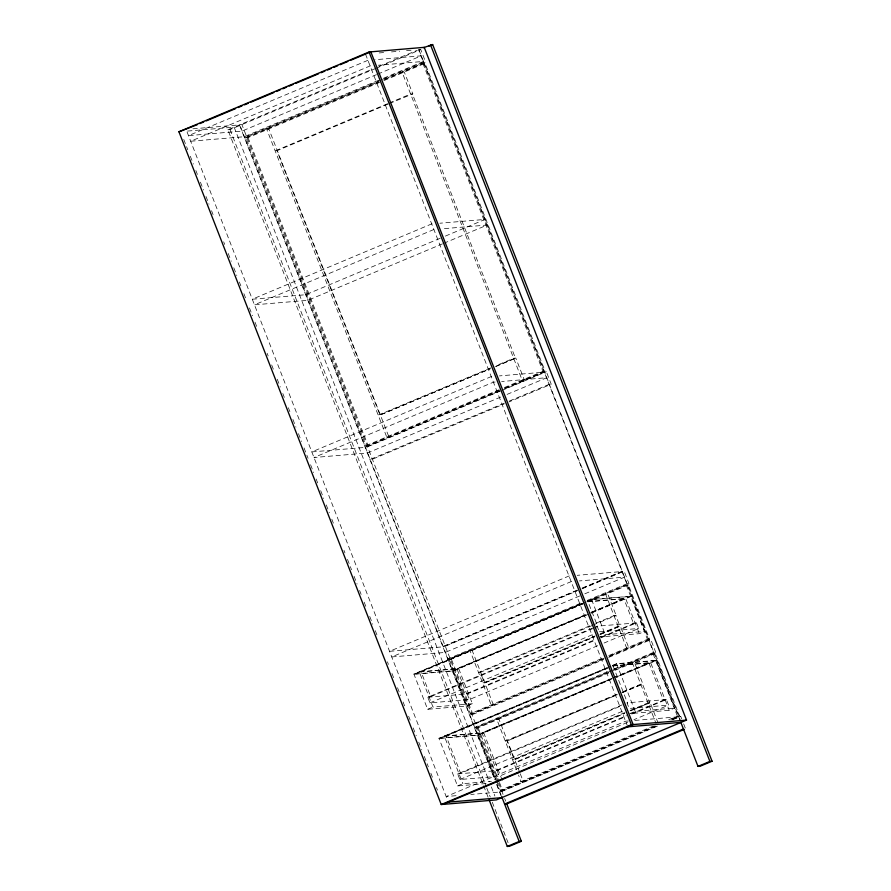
<?xml version="1.0" encoding="UTF-8"?>
<svg xmlns="http://www.w3.org/2000/svg" width="891" height="891" viewBox="0 0 891 891"><rect width="100%" height="100%" fill="white"/><g stroke="black" fill="none" stroke-linecap="round" stroke-linejoin="round"><path stroke-width="0.67" stroke-dasharray="4.46 3.34" d="M367.916 60.31L188.491 135.621L241.884 131.133L376.459 74.655M488.09 797.2L227.873 129.774L372.605 69.019M378.987 66.335L417.311 50.252M227.873 129.774L230.034 129.585L374.766 68.841M376.047 68.306L420.752 49.54L425.608 62.002L384.734 79.154M377.739 74.12L421.309 55.832L374.766 59.742M378.642 80.268L244.067 136.746L190.685 141.235L370.11 65.923L372.839 65.689M383.765 78.107L423.503 61.434L378.319 65.232M381.292 79.878L244.613 137.247L246.785 137.058L378.352 81.838M382.573 79.344L423.448 62.181L425.608 62.002M498.76 390.626L368.061 445.489L365.9 445.667L245.871 137.804L379.12 81.872M384.233 79.733L422.913 63.495L425.085 63.306L545.114 371.168L505.152 387.941M245.871 137.804L248.032 137.626L382.562 81.159M383.843 80.624L425.085 63.306M387.63 103.69L275.163 150.891L277.335 150.713M388.899 103.156L410.628 94.034L412.8 93.856L404.291 72.037L402.119 72.216L522.148 380.078L524.32 379.9L515.811 358.093L513.65 358.271L495.764 365.778M388.12 104.08L276.945 150.746L379.967 414.983L489.861 368.852M389.4 103.534L412.8 93.856M433.884 229.51L254.458 304.822L307.852 300.334L442.426 243.856M440.232 238.242L305.669 294.732L252.276 299.22L431.701 223.908L434.44 223.674M445.366 236.093L485.094 219.42L439.92 223.218M443.707 243.321L487.277 225.022L442.103 228.82M490.651 367.927L378.185 415.128L380.357 414.95L490.262 368.818M496.254 366.168L515.421 358.126L412.399 93.889M495.374 366.669L515.811 358.093M365.9 445.667L499.149 389.735M504.261 387.596L542.953 371.358L545.114 371.168M499.495 390.681L365.377 446.981L367.538 446.792L500.386 391.038M504.607 388.532L544.201 371.915L546.372 371.736L551.228 384.199L509.073 401.886M499.762 390.926L365.199 447.416L311.805 451.904L491.231 376.592L493.97 376.358M504.896 388.777L544.624 372.104L499.439 375.902M501.666 390.503L546.372 371.736M500.675 397.074L367.382 453.018L313.988 457.506L493.414 382.194L496.153 381.972M507.079 394.39L546.807 377.706L501.633 381.504M504.351 403.144L370.233 459.444L372.393 459.255L503.972 404.035M509.463 400.995L549.068 384.377L551.228 384.199M577.245 590.109L443.128 646.398L445.288 646.22L576.856 590.989M582.358 587.96L621.951 571.343L624.123 571.153L628.979 583.616L586.835 601.314M577.513 590.354L442.95 646.833L389.556 651.321L568.981 576.009L571.721 575.786M582.647 588.205L622.375 571.521L577.201 575.319M581.968 588.851L624.123 571.153M579.707 595.968L445.132 652.446L391.739 656.934L571.164 581.623L573.904 581.389M584.83 593.807L624.558 577.134L579.384 580.932M580.832 603.107L447.984 658.861L450.155 658.683L581.723 603.463M587.214 600.423L626.818 583.805L628.979 583.616M472.386 703.734L432.981 707.042L419.26 671.836L458.665 668.528L472.386 703.734L467.04 705.984L427.635 709.292L413.914 674.075L581.11 603.898M587.28 601.314L591.557 599.52L630.962 596.202L644.683 631.418L639.337 633.657L599.933 636.976L605.279 634.726L644.683 631.418M585.008 602.483L413.981 674.264L453.385 670.956L589.998 613.609M587.347 601.503L626.284 585.109L628.456 584.93L649.595 639.148L609.633 655.921M582.881 603.753L421.031 671.691L430.754 696.617L592.604 628.678M421.109 671.87L582.959 603.942M588.494 601.703L628.456 584.93M585.61 614.645L456.894 668.673L466.606 693.599L468.376 693.454M591.98 611.972L623.834 598.596L633.557 623.522L635.328 623.377M456.96 668.863L585.677 614.835M590.778 612.696L623.912 598.785M413.914 674.075L453.319 670.767L586.1 615.035M591.201 612.897L630.962 596.202M591.279 613.075L631.028 596.391L591.624 599.699M589.719 625.838L478.534 672.505L480.706 672.326M596.112 623.165L613.999 615.648L616.171 615.469L607.662 593.662L605.49 593.84L626.629 648.058L628.801 647.88L620.292 626.061L618.131 626.25L600.233 633.757M591.88 625.66L480.316 672.36L484.437 682.952L594.342 636.82M592.771 625.159L616.171 615.469M597.661 645.719L469.379 699.558L429.974 702.865L427.791 697.263L592.103 628.289M593.874 628.144L597.705 626.54L588.049 601.804M429.974 702.865L594.174 633.958M595.121 635.907L482.666 683.107L484.838 682.918L594.743 636.787M600.734 634.147L619.902 626.095L615.77 615.503M599.855 634.648L620.292 626.061M427.635 709.292L432.981 707.042M466.606 693.599L595.322 639.571M601.692 636.898L633.557 623.522M427.791 697.263L467.196 693.955L595.823 639.961M600.924 637.822L636.519 622.876L638.702 628.489L604.076 643.024M603.24 658.605L472.542 713.457L451.403 659.24L449.242 659.429L470.381 713.646L603.63 657.714M608.742 655.564L647.423 639.326L649.595 639.148M603.975 658.661L469.847 714.95L472.018 714.771L603.586 659.552M609.088 656.511L648.681 639.894L650.853 639.705L655.709 652.167L613.554 669.865M608.698 657.402L650.853 639.705M486.063 783.545L457.529 785.94L438.94 738.271L609.956 666.49M612.306 665.499L616.583 663.706L655.988 660.398L674.576 708.067L669.23 710.316L629.826 713.624L635.172 711.386L674.576 708.067M610.034 666.668L439.007 738.461L478.411 735.142L611.204 679.41M612.373 665.688L616.65 663.895L656.054 660.576L616.305 677.271M606.637 668.473L446.057 735.877L460.636 773.265L621.216 705.872M446.135 736.066L607.985 668.127M607.562 671.658L474.714 727.412L476.874 727.234L612.284 670.4M613.944 668.974L653.537 652.357L655.709 652.167M496.298 780.126L475.961 727.98L611.772 670.979M613.053 670.433L653.014 653.66L655.186 653.482L679.477 715.807L670.923 719.393M475.961 727.98L478.133 727.791L608.831 672.939M615.224 670.255L655.186 653.482M611.905 678.296L481.92 732.859L496.499 770.258L498.269 770.102M613.186 677.761L648.871 662.793L663.439 700.181L665.221 700.025M481.986 733.048L611.983 678.485M613.253 677.951L648.938 662.971M438.94 738.271L478.344 734.952L611.137 679.22M616.227 677.082L655.988 660.398M616.449 694.401L505.264 741.056L507.436 740.878L617.329 694.746M622.831 691.717L640.729 684.199L642.89 684.021L634.392 662.213M616.94 694.78L507.035 740.911L514.33 759.611L624.235 713.479M622.052 692.641L642.5 684.054L649.784 702.754L630.616 710.795M622.441 692.608L642.89 684.021M627.542 722.367L499.261 776.217L459.867 779.525L457.673 773.911L621.985 704.948M459.867 779.525L624.056 710.606M625.014 712.555L512.559 759.756L514.72 759.577L624.624 713.446M630.126 710.405L648.013 702.899L650.185 702.721L658.182 723.247M631.017 710.762L650.185 702.721M457.529 785.94L462.875 783.701L491.409 781.307M496.499 770.258L626.484 715.696M631.585 713.557L663.439 700.181M457.673 773.911L497.078 770.604L625.705 716.609M631.775 714.07L666.401 699.535L668.595 705.137L633.958 719.683M496.788 781.396L500.263 790.295L652.691 726.321M668.751 719.583L679.477 715.807M500.263 790.295L502.435 790.117L654.852 726.143M655.576 726.198L499.74 791.609L501.9 791.42L657.747 726.009M672.182 719.226L680.735 716.364L681.704 718.859M655.921 726.41L499.561 792.043L470.816 794.46M672.582 719.427L678.987 716.732L633.813 720.529M673.073 719.583L680.735 716.364M379.176 52.937L386.026 52.357M391.505 51.901L399.714 51.21M406.563 50.631L412.032 50.174M420.752 49.54L418.581 49.718L679.822 719.75M192.913 128.816L239.456 124.907L494.672 779.502M187.567 131.066L234.11 127.146L489.326 781.752M587.57 601.648L625.616 598.451L639.337 633.657M587.637 601.837L625.682 598.641M636.519 622.876L597.115 626.195L598.863 630.672M595.923 626.685L597.705 626.54M599.298 631.797L638.702 628.489M419.327 672.026L458.731 668.707M612.596 665.833L650.642 662.637L669.23 710.316M612.663 666.023L650.708 662.826M428.972 696.762L430.754 696.617M470.381 713.646L472.542 713.457M666.401 699.535L626.997 702.843L629.191 708.456L668.595 705.137M444.353 736.211L483.757 732.903M628.333 720.986L625.593 721.22L446.168 796.532L457.116 795.607M458.865 773.421L460.636 773.265M683.653 723.837L685.591 728.827M418.881 49.595L680.167 719.75M422.913 63.495L542.953 371.358M626.284 585.109L647.423 639.326M653.014 653.66L677.316 715.985M632.22 662.392L656.021 723.436M591.557 599.52L605.279 634.726M616.583 663.706L635.172 711.386M613.008 665.8L627.587 703.188M365.488 54.084L627.275 725.53M519.754 772.486L498.927 719.07L496.766 719.249L518.061 773.867M520.255 773.756L523.229 781.385L521.057 781.574L518.562 775.159M502.279 780.382L483.69 732.714L444.286 736.022L462.875 783.701M467.196 693.955L469.379 699.558M497.078 770.604L499.261 776.217M248.032 137.626L368.061 445.489M478.133 727.791L498.96 781.218M499.461 782.487L502.435 790.117M498.102 781.663L241.918 124.595L239.757 124.785L494.917 779.257M498.604 782.966L504.161 797.222M504.662 798.514L505.676 801.109M453.319 670.767L467.04 705.984M478.344 734.952L496.933 782.632M496.944 784.436L501.199 795.351M496.699 784.693L500.876 795.407M491.342 786.931L494.884 796.008M230.034 129.585L486.219 786.653M486.72 787.945L490.262 797.022M492.278 802.201L509.463 846.272M187.077 131.991L447.482 799.895M183.746 139.419L187.789 149.788M190.318 156.27L193.347 164.044M195.875 170.526L197.39 174.413M200.43 182.187L203.46 189.972M205.988 196.454L209.017 204.228M211.546 210.71L213.06 214.597M223.674 241.817L224.688 244.412M228.219 253.489L231.259 261.263M233.776 267.745L236.817 275.519M239.345 282.001L240.86 285.888M243.889 293.662L246.417 300.144M249.447 307.93L252.476 315.704M255.004 322.186L257.532 328.668M267.133 353.293L268.146 355.888M271.688 364.965L273.704 370.144M277.246 379.221L280.275 386.995M282.803 393.477L284.318 397.364M288.361 407.733L289.876 411.62M292.905 419.405L295.946 427.179M298.474 433.661L301.503 441.435M304.031 447.917L308.074 458.286M310.603 464.768L313.632 472.553M316.16 479.024L317.675 482.922M320.704 490.696L323.734 498.47M326.262 504.952L329.302 512.726M331.82 519.208L333.345 523.106M343.959 550.326L344.962 552.91M347.49 559.392L351.533 569.761M354.061 576.243L357.091 584.028M359.619 590.51L361.133 594.397M364.174 602.171L366.691 608.653M369.732 616.427L372.761 624.212M375.289 630.683L377.817 637.165M387.418 661.801L388.431 664.385M391.962 673.462L393.989 678.652M397.52 687.718L400.56 695.503M403.088 701.985L404.603 705.872M408.646 716.241L410.161 720.128M413.19 727.902L416.22 735.688M418.748 742.17L421.777 749.944M424.305 756.426L428.348 766.795M430.876 773.277L432.391 777.164M436.434 787.533L437.448 790.128M268.826 128.894L266.665 129.084L386.694 436.935L388.855 436.757L268.826 128.894M472.197 650.519L470.036 650.697L491.175 704.915L493.336 704.736L472.197 650.519"/><path stroke-width="1.34" d="M178.946 131.79L369.063 51.99L424.227 47.346L686.527 720.095L496.398 799.895L441.234 804.528L178.946 131.79L197.301 124.673M199.851 123.604L203.683 122M206.233 120.931L235.58 108.613M238.131 107.533L241.962 105.929M244.513 104.86L248.344 103.256M250.894 102.187L273.86 92.541M276.41 91.472L280.242 89.868M282.792 88.788L286.624 87.184M289.174 86.115L293.005 84.511M295.556 83.442L318.521 73.797M321.072 72.728L324.903 71.124M327.454 70.044L331.285 68.44M333.835 67.371L337.667 65.767M340.217 64.687L347.869 61.479M350.419 60.41L370.834 51.834L633.133 724.583L443.005 804.384M423.336 47.724L432.636 44.55L712.054 761.226L700.17 766.215L698.009 766.405L680.824 722.334M429.072 46.042L432.636 44.55M441.234 804.528L631.351 724.728L686.527 720.095M683.43 729.005L504.596 804.072L506.767 803.894L684.321 729.361M489.103 799.795L507.291 846.45L519.175 841.46L521.346 841.282L506.689 803.693M698.009 766.405L709.893 761.415L712.054 761.226M521.346 841.282L509.463 846.272L507.291 846.45M627.787 726.833L681.17 722.345M448.351 802.134L501.744 797.657M430.464 44.728L709.893 761.415M369.063 51.99L631.351 724.728M501.678 796.587L519.175 841.46"/></g></svg>
